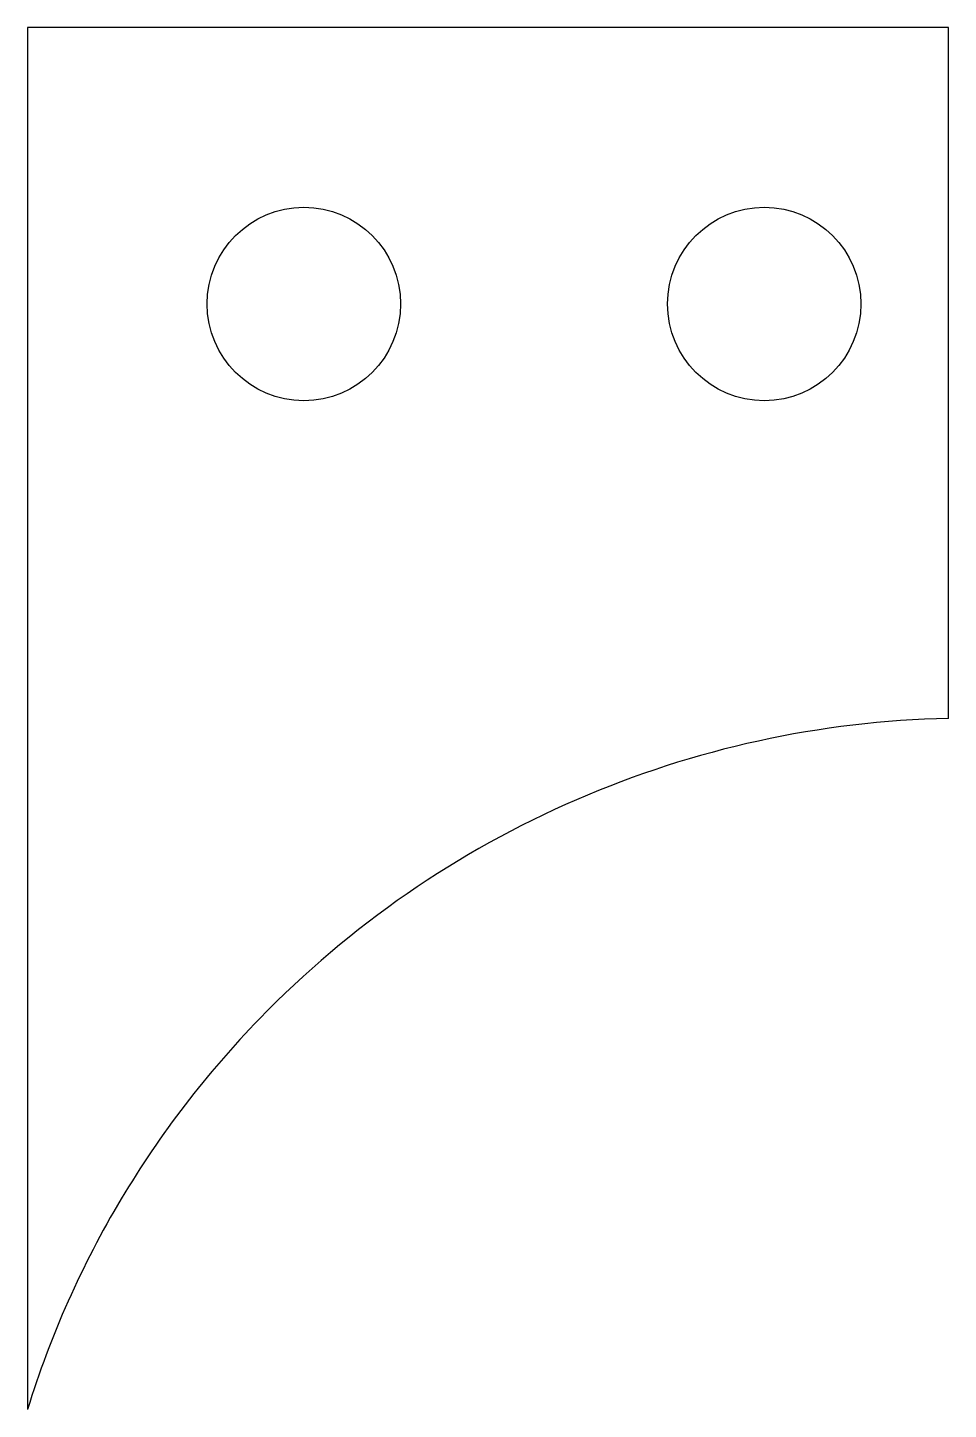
# Model space of a CAD drawing. Header units: millimetres. Extents: x 20.1 to 40.1, y 0 to 30.
import ezdxf

# ---------------------------------------------------------------- set-up
doc = ezdxf.new("R2010")
doc.units = ezdxf.units.MM
doc.layers.get('0').update_dxf_attribs({"linetype": 'CONTINUOUS'})

msp = doc.modelspace()

# ---------------------------------------------------------------- linework, layer by layer
for p, q in [((40.087, 30), (20.087, 30)), ((20.087, 30), (20.087, 0)), ((40.087, 15), (40.087, 30))]:
    msp.add_line(p, q)
for centre in [(26.087, 24), (36.087, 24)]:
    msp.add_circle(centre, 2.1)
msp.add_open_spline([(40.087, 15), (37.306, 14.943), (34.562, 14.342), (29.426, 12.117), (27.084, 10.5), (23.974, 7.298), (22.965, 5.985), (21.262, 3.133), (20.578, 1.599), (20.087, 0)], degree=3, knots=[0, 0, 0, 0, 0.834497, 0.834497, 1.679215, 1.679215, 2.17411, 2.17411, 2.676221, 2.676221, 2.676221, 2.676221])

doc.saveas('drawing.dxf')
